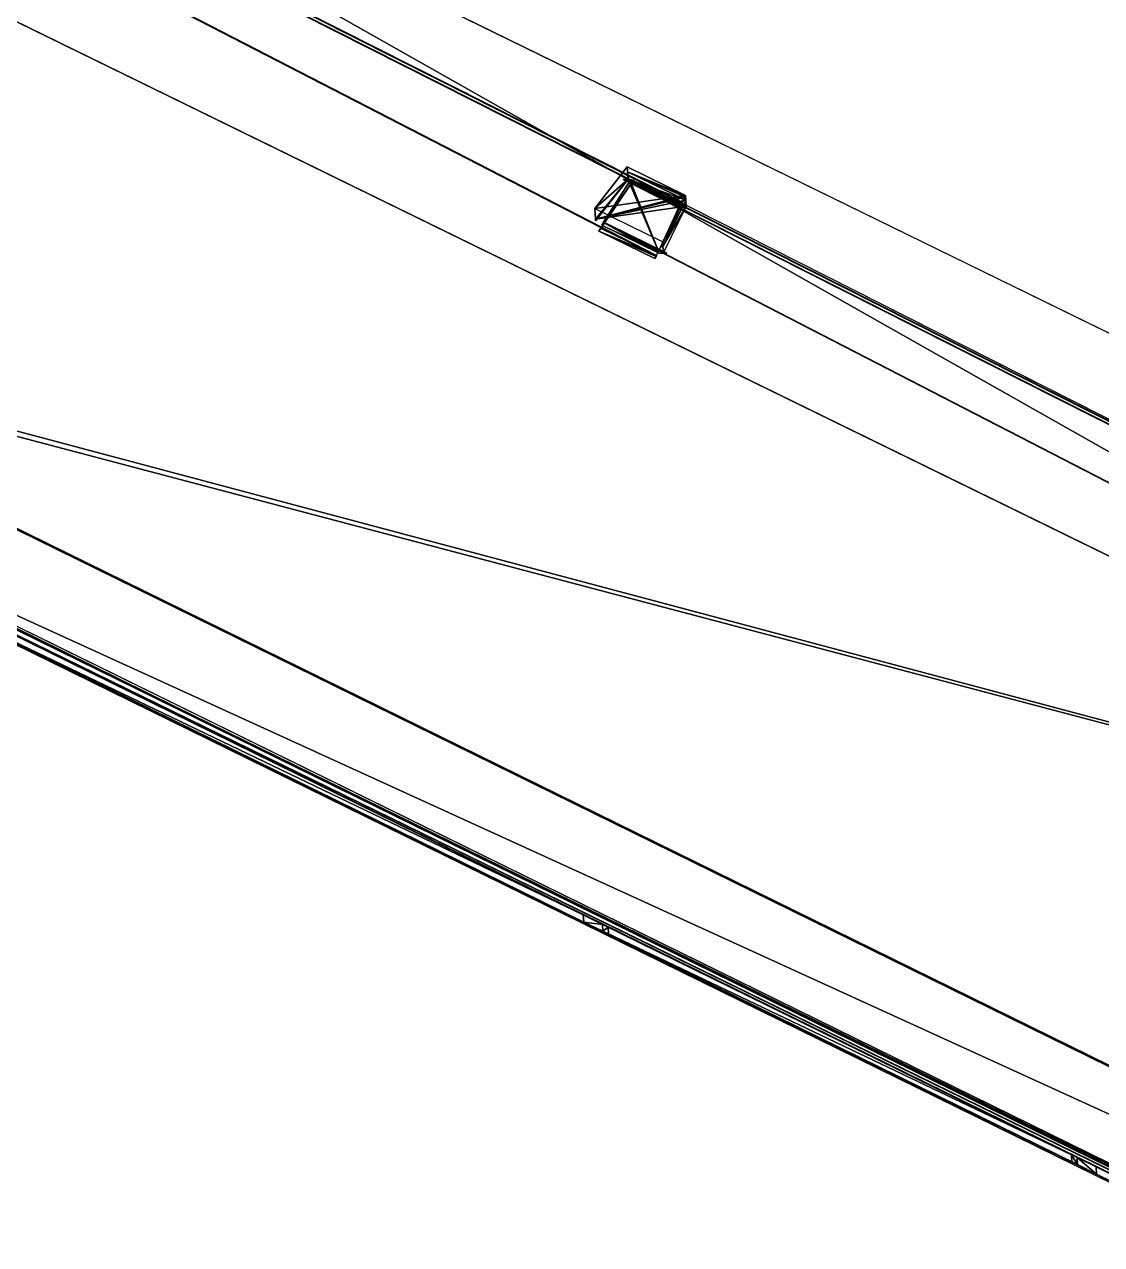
# Model space of a CAD drawing. Extents: x -273 to 66, y -64 to 315.
# Drawn here: x -32.841 to -28.46, y 2.332 to 7.292 of the extents above; entities that cross this region are included whole.
import ezdxf

# ---------------------------------------------------------------- set-up
doc = ezdxf.new("R2010")
doc.units = 0
doc.header["$MEASUREMENT"] = 0
doc.layers.get('0').update_dxf_attribs({"color": 13, "linetype": 'CONTINUOUS'})
doc.layers.add('ANNOTATIONS', color=22, linetype='CONTINUOUS')

# ---------------------------------------------------------------- blocks, each defined once
blk = doc.blocks.new('GROUP4_1')
at = {"color": 0}
for p, q in [((0, 44.39), (-46.33, 44.39)), ((-46.33, 44.39), (-46.33, 0)), ((0, 0), (0, 44.39)), ((-46.33, 0), (0, 0))]:
    blk.add_line(p, q, dxfattribs=at)
mesh = blk.add_polyface(dxfattribs=at)
corners = [(-46.33, 0), (0, 44.39), (-46.33, 44.39), (0, 0)]
mesh.append_faces([[corners[k] for k in face] for face in [(0, 1, 2), (1, 0, 3)]], dxfattribs={"vtx0": -1, "color": 0})
blk = doc.blocks.new('GROUP6_1')
at = {"color": 0}
for p, q in [((0, 0), (0, -8.1875)), ((14.5, 0, 0), (0, 0)), ((14.5, -8.1875, 0), (14.5, 0, 0)), ((0, -8.1875), (14.5, -8.1875, 0))]:
    blk.add_line(p, q, dxfattribs=at)
mesh = blk.add_polyface(dxfattribs=at)
corners = [(14.5, -8.1875, 0), (0, 0), (0, -8.1875), (14.5, 0, 0)]
mesh.append_faces([[corners[k] for k in face] for face in [(0, 1, 2), (1, 0, 3)]], dxfattribs={"vtx0": -1, "color": 0})
blk = doc.blocks.new('HOUSE')
at = {"color": 0}
for p, q in [((-204.11, 566.53, -72.03), (-484.99, 566.01, -72.14)), ((-493.67, 561.21, -112.42), (-216.53, 557.94, -112.42)), ((-376.6, 560.02, -75.51), (-464.4, 560.95, -76.1)), ((-464.19, 560.84, -106.81), (-380.73, 559.95, -106.95)), ((-375.69, 559.62, -121.91), (-382.06, 555.27, -121.91)), ((-382.06, 555.27, -194.49), (-375.69, 559.62, -194.49)), ((-381.15, 559.62, -111.98), (-382.06, 555.27, -111.98)), ((-382.06, 555.27, -194.49), (-381.15, 559.62, -194.49)), ((-381.22, 559.85, -72.74), (-381.76, 559.85, -72.74)), ((-381.76, 559.85, -72.74), (-381.61, 559.84, -79.87)), ((-380.97, 560.08, -72.05), (-381.68, 555.04, -72.02)), ((-381.67, 555.61, -72.58), (-381.2, 559.85, -72.6)), ((-381.67, 555.61, -72.58), (-381.2, 559.85, -72.74)), ((-381.67, 555.61, -72.58), (-381.2, 559.85, -72.74)), ((-381.67, 555.61, -72.58), (-381.2, 559.85, -72.74)), ((-381.22, 559.85, -72.74), (-381.61, 559.84, -79.87)), ((-381.22, 559.85, -72.74), (-381.61, 559.84, -79.87)), ((-381.22, 559.85, -72.74), (-381.61, 559.84, -79.87)), ((-381.61, 559.84, -79.87), (-381.58, 559.83, -83.59)), ((-381.61, 559.84, -79.87), (-381.53, 559.83, -83.53)), ((-381.53, 559.83, -83.53), (-376.06, 559.94, -83.49)), ((-381.53, 559.83, -83.53), (-381.04, 559.72, -107.36)), ((-380.93, 559.7, -112.42), (-381.4, 555.46, -112.39)), ((-381.2, 559.85, -72.44), (-381.22, 559.85, -72.74)), ((-381.2, 559.85, -72.74), (-381.22, 559.85, -72.74)), ((-381.2, 559.85, -72.74), (-381.22, 559.85, -72.74)), ((-381.2, 559.85, -72.44), (-381.22, 559.85, -72.74)), ((-381.2, 559.85, -72.74), (-381.22, 559.85, -72.74)), ((-381.2, 559.85, -72.44), (-381.22, 559.85, -72.74)), ((-381.2, 559.85, -72.74), (-376.13, 559.98, -72.7)), ((-381.01, 559.85, -72.74), (-381.2, 559.85, -72.44)), ((-381.01, 559.85, -72.74), (-381.2, 559.85, -72.74)), ((-381.18, 559.84, -75.79), (-381.2, 559.85, -72.74)), ((-381.01, 559.85, -72.74), (-381.2, 559.85, -72.74)), ((-381.2, 559.85, -72.74), (-381.2, 559.85, -72.6)), ((-381.2, 559.85, -72.6), (-381.2, 559.85, -72.44)), ((-381.01, 559.85, -72.74), (-381.2, 559.85, -72.44)), ((-381.01, 559.85, -72.74), (-381.2, 559.85, -72.74)), ((-381.2, 559.85, -72.74), (-381.2, 559.85, -72.6)), ((-381.2, 559.85, -72.6), (-381.2, 559.85, -72.44)), ((-381.2, 559.85, -72.44), (-293.24, 558.92, -71.85)), ((-381.18, 559.84, -75.79), (-381.2, 559.85, -72.74)), ((-381.2, 559.85, -72.74), (-381.2, 559.85, -72.6)), ((-381.2, 559.85, -72.6), (-381.2, 559.85, -72.44)), ((-381.2, 559.85, -72.74), (-381.2, 559.85, -72.6)), ((-381.18, 559.84, -75.79), (-381.2, 559.85, -72.74)), ((-376.41, 555.74, -72.68), (-381.2, 559.85, -72.74)), ((-381.2, 559.85, -72.74), (-381.2, 559.85, -72.6)), ((-381.2, 559.85, -72.6), (-381.2, 559.85, -72.44)), ((-381.18, 559.84, -75.79), (-381.2, 559.85, -72.74)), ((-376.41, 555.74, -72.68), (-381.2, 559.85, -72.74)), ((-381.01, 559.85, -72.74), (-381.2, 559.85, -72.74)), ((-376.37, 559.81, -83.19), (-381.18, 559.84, -75.79)), ((-381.18, 559.84, -76.1), (-380.97, 559.72, -106.81)), ((-381.18, 559.84, -75.79), (-381.18, 559.84, -76.1)), ((-376.37, 559.81, -83.19), (-381.18, 559.84, -75.79)), ((-381.18, 559.84, -76.1), (-376.37, 559.81, -83.5)), ((-293.37, 558.91, -75.51), (-381.18, 559.84, -76.1)), ((-381.18, 559.84, -75.79), (-381.18, 559.84, -76.1)), ((-381.18, 559.84, -76.1), (-380.97, 559.72, -106.81)), ((-381.18, 559.84, -76.1), (-376.37, 559.81, -83.5)), ((-381.18, 559.84, -75.79), (-381.18, 559.84, -76.1)), ((-381.18, 559.84, -76.1), (-380.97, 559.72, -106.81)), ((-381.18, 559.84, -75.79), (-381.18, 559.84, -76.1)), ((-375.69, 559.62, -111.98), (-381.15, 559.62, -111.98)), ((-375.69, 559.62, -162.19), (-381.15, 559.62, -162.19)), ((-381.15, 559.62, -162.19), (-381.15, 559.62, -111.98)), ((-375.69, 559.62, -162.19), (-381.15, 559.62, -162.19)), ((-381.15, 559.62, -162.19), (-375.69, 559.62, -162.55)), ((-381.15, 559.62, -194.25), (-375.69, 559.62, -194.16)), ((-381.15, 559.62, -194.25), (-381.15, 559.62, -162.19)), ((-381.15, 559.62, -162.19), (-375.69, 559.62, -162.55)), ((-381.15, 559.62, -162.19), (-381.15, 559.62, -111.98)), ((-381.15, 559.62, -194.25), (-381.15, 559.62, -162.19)), ((-381.15, 559.62, -194.49), (-381.15, 559.62, -194.25)), ((-380.97, 559.72, -107.36), (-381.04, 559.72, -107.36)), ((-376.44, 559.85, -72.71), (-381.01, 559.85, -72.74)), ((-376.39, 559.83, -79.84), (-381.01, 559.85, -72.74)), ((-376.39, 559.83, -79.84), (-381.01, 559.85, -72.74)), ((-376.44, 559.85, -72.71), (-381.01, 559.85, -72.74)), ((-376.57, 560.03, -72.02), (-380.97, 560.08, -72.05)), ((-380.96, 560.07, -74.47), (-380.97, 560.08, -72.05)), ((-380.97, 559.72, -106.81), (-380.97, 559.72, -107.36)), ((-380.97, 559.72, -107.36), (-380.94, 559.71, -111.16)), ((-380.97, 559.72, -106.81), (-380.97, 559.72, -107.36)), ((-380.97, 559.72, -107.36), (-380.94, 559.71, -111.16)), ((-380.97, 559.72, -106.81), (-380.97, 559.72, -107.36)), ((-380.97, 559.72, -107.36), (-380.94, 559.71, -111.16)), ((-380.97, 559.72, -106.81), (-380.97, 559.72, -107.36)), ((-380.97, 559.72, -106.81), (-297.51, 558.84, -106.95)), ((-380.92, 560.06, -79.31), (-380.96, 560.07, -74.47)), ((-378.02, 560.04, -74.45), (-380.96, 560.07, -74.47)), ((-380.94, 559.71, -111.16), (-380.94, 559.7, -111.72)), ((-380.94, 559.7, -111.72), (-376.18, 559.71, -111.68)), ((-380.94, 559.71, -111.16), (-380.94, 559.7, -111.72)), ((-380.94, 559.71, -111.16), (-380.94, 559.7, -111.72)), ((-380.93, 559.7, -112.39), (-380.94, 559.7, -111.72)), ((-380.93, 559.7, -112.39), (-380.93, 559.7, -112.42)), ((-380.7, 559.93, -111.86), (-380.73, 559.95, -106.95)), ((-380.7, 559.93, -111.86), (-380.73, 559.95, -106.95)), ((-380.7, 559.93, -112.14), (-376.19, 559.88, -112.11)), ((-380.7, 559.93, -111.87), (-380.7, 559.93, -112.14)), ((-380.7, 559.93, -111.86), (-380.7, 559.93, -111.87)), ((-380.7, 559.93, -111.86), (-380.7, 559.93, -111.86)), ((-376.45, 560.02, -74.44), (-378.02, 560.04, -74.45)), ((-376.44, 560.02, -75.26), (-376.6, 560.02, -75.51)), ((-376.44, 560.02, -75.51), (-376.6, 560.02, -75.51)), ((-376.44, 560.02, -75.26), (-376.6, 560.02, -75.51)), ((-376.44, 560.02, -75.51), (-376.6, 560.02, -75.51)), ((-376.47, 560.03, -71.85), (-376.57, 560.03, -72.02)), ((-376.47, 560.03, -72.02), (-376.57, 560.03, -72.02)), ((-376.47, 560.03, -72.02), (-376.57, 560.03, -72.02)), ((-376.47, 560.03, -71.85), (-376.57, 560.03, -72.02)), ((-376.47, 560.03, -72.02), (-376.57, 560.03, -72.02)), ((-376.53, 559.98, -72.72), (-376.41, 555.74, -72.68)), ((-376.47, 560.03, -72.02), (-376.42, 555.05, -71.98)), ((-376.47, 560.03, -72.02), (-376.45, 560.02, -74.44)), ((-376.47, 560.03, -71.85), (-376.47, 560.03, -72.02)), ((-376.47, 560.03, -72.02), (-376.45, 560.02, -74.44)), ((-376.45, 560.02, -74.44), (-376.44, 560.02, -75.26)), ((-376.44, 560.02, -75.26), (-376.44, 560.02, -75.51)), ((-376.39, 559.83, -79.84), (-376.44, 559.85, -72.71)), ((-376.44, 559.85, -72.71), (-376.41, 555.74, -72.68)), ((-376.37, 559.81, -83.19), (-376.39, 559.83, -79.84)), ((-376.37, 559.81, -83.5), (-376.37, 559.81, -83.19)), ((-376.18, 559.71, -111.68), (-376.37, 559.81, -83.5)), ((-376.19, 559.88, -111.83), (-376.19, 559.88, -111.82)), ((-376.19, 559.88, -112.11), (-376.19, 559.88, -111.83)), ((-376.13, 559.98, -72.7), (-376.06, 559.94, -83.49)), ((-375.69, 559.62, -162.55), (-375.69, 555.27, -162.2)), ((-375.69, 555.27, -162.55), (-375.69, 559.62, -162.55)), ((-375.69, 559.62, -121.91), (-375.69, 559.62, -111.98)), ((-375.69, 555.27, -162.55), (-375.69, 559.62, -162.55)), ((-375.69, 555.27, -194.25), (-375.69, 559.62, -194.16)), ((-375.69, 559.62, -194.16), (-375.69, 559.62, -182.22)), ((-375.69, 559.62, -182.22), (-375.69, 559.62, -162.55)), ((-375.69, 559.62, -162.55), (-375.69, 559.62, -162.19)), ((-375.69, 559.62, -194.49), (-375.69, 559.62, -194.16)), ((-375.69, 559.62, -194.16), (-375.69, 559.62, -182.22)), ((-375.69, 559.62, -182.22), (-375.69, 559.62, -162.55)), ((-375.69, 559.62, -162.55), (-375.69, 559.62, -162.19)), ((-375.69, 559.62, -121.91), (-375.69, 555.27, -121.91)), ((-375.69, 559.62, -162.55), (-375.69, 555.27, -162.2)), ((-375.69, 559.62, -162.55), (-375.69, 559.62, -162.19)), ((-375.69, 559.62, -182.22), (-375.69, 559.62, -162.55)), ((-375.69, 559.62, -194.16), (-375.69, 559.62, -182.22)), ((-464.66, 556.6, -106.26), (-376.19, 554.92, -105.66)), ((-376.15, 554.9, -111.8), (-464.62, 556.57, -112.39)), ((-381.67, 555.61, -72.58), (-376.41, 555.74, -72.68)), ((-381.67, 555.61, -72.58), (-376.31, 555.61, -72.54)), ((-381.4, 555.46, -112.39), (-381.44, 555.48, -106.26)), ((-381.4, 555.46, -112.39), (-381.44, 555.48, -106.26)), ((-381.44, 555.48, -106.26), (-292.97, 553.8, -105.66)), ((-381.4, 555.46, -112.39), (-381.44, 555.48, -106.26)), ((-380.82, 555.46, -112.15), (-381.4, 555.46, -112.39)), ((-292.93, 553.78, -111.8), (-381.4, 555.46, -112.39)), ((-375.46, 555.46, -112.12), (-380.82, 555.46, -112.15)), ((-376.31, 555.61, -72.54), (-375.46, 555.46, -112.12)), ((-382.06, 555.27, -194.49), (-375.69, 555.27, -194.49)), ((-382.06, 555.27, -121.91), (-382.06, 555.27, -123.4)), ((-382.06, 555.27, -123.4), (-382.06, 555.27, -194.49)), ((-382.06, 555.27, -123.4), (-382.06, 555.27, -194.49)), ((-382.06, 555.27, -121.91), (-382.06, 555.27, -123.4)), ((-382.06, 555.27, -111.98), (-382.06, 555.27, -121.91)), ((-381.68, 555.04, -72.02), (-381.69, 555.05, -71.67)), ((-376.42, 555.05, -71.98), (-381.69, 555.05, -71.67)), ((-381.68, 555.04, -72.02), (-381.69, 555.05, -71.67)), ((-381.41, 554.89, -111.83), (-381.68, 555.04, -72.02)), ((-376.15, 554.9, -111.8), (-381.41, 554.89, -111.83)), ((-376.42, 555.05, -71.98), (-376.22, 554.94, -101.12)), ((-376.22, 554.94, -101.12), (-376.19, 554.92, -105.66)), ((-376.19, 554.92, -105.66), (-376.15, 554.9, -111.8)), ((-376.19, 554.92, -105.66), (-376.15, 554.9, -111.8)), ((-376.15, 554.9, -111.8), (-376.15, 554.9, -111.8)), ((-375.69, 555.27, -194.49), (-375.69, 555.27, -194.25)), ((-375.69, 555.27, -162.55), (-375.69, 555.27, -162.2)), ((-375.69, 555.27, -162.2), (-375.69, 555.27, -121.91)), ((-375.69, 555.15, -194.25), (-375.69, 555.27, -194.25)), ((-375.69, 555.27, -162.55), (-375.69, 555.27, -162.2)), ((-375.69, 555.27, -162.2), (-375.69, 555.15, -162.19)), ((-375.69, 555.15, -162.19), (-375.69, 555.15, -194.25)), ((-492.54, 549.13, -72.06), (-202.78, 549.67, -71.94)), ((-505.4, 511.59, -0.4), (-181.15, 511.59, -0.4)), ((-505.4, 511.59, -0.4), (-181.15, 511.59, -0.4)), ((-181.15, 511.59, -8.11), (-493.67, 511.59, -8.11)), ((-181.15, 511.59, -8.11), (-493.67, 511.59, -8.11)), ((-209.09, 502.77, -112.42), (-490.67, 502.77, -112.42)), ((-490.67, 502.77, -8.11), (-172.73, 502.77, -8.11)), ((-209.09, 502.77, -112.42), (-490.67, 502.77, -112.42)), ((-490.67, 502.77, -8.11), (-172.73, 502.77, -8.11)), ((-209.09, 502.77, -112.42), (-490.67, 502.77, -112.42)), ((-357.46, 502.77, -69.42), (-309.28, 502.77, -69.42)), ((-357.46, 502.77, -19.61), (-357.46, 502.77, -69.42)), ((-309.28, 502.77, -19.61), (-357.46, 502.77, -19.61)), ((-357.46, 502.77, -19.61), (-357.46, 502.77, -69.42)), ((-357.46, 502.77, -69.42), (-309.28, 502.77, -69.42)), ((-309.28, 502.77, -19.61), (-357.46, 502.77, -19.61)), ((-355.67, 502.77, -21.53), (-311.07, 502.77, -21.53)), ((-355.67, 502.77, -67.5), (-355.67, 502.77, -21.53)), ((-311.07, 502.77, -67.5), (-355.67, 502.77, -67.5)), ((-311.07, 502.77, -67.5), (-355.67, 502.77, -67.5)), ((-355.67, 502.77, -67.5), (-355.67, 502.77, -21.53)), ((-355.67, 502.77, -21.53), (-311.07, 502.77, -21.53)), ((-311.07, 502.77, -21.53), (-311.07, 502.77, -67.5)), ((-311.07, 502.77, -21.53), (-311.07, 502.77, -67.5)), ((-309.28, 502.77, -69.42), (-309.28, 502.77, -19.61)), ((-309.28, 502.77, -69.42), (-309.28, 502.77, -19.61))]:
    blk.add_line(p, q, dxfattribs=at)
at = {"color": 17}
for p, q in [((-464.43, 560.97, -72.44), (-376.47, 560.03, -71.85)), ((-464.16, 560.82, -111.72), (-380.7, 559.93, -111.86)), ((-381.69, 555.05, -71.67), (-380.97, 560.08, -72.05)), ((-381.61, 559.84, -79.87), (-381.2, 559.85, -72.74)), ((-381.61, 559.84, -79.87), (-381.2, 559.85, -72.74)), ((-381.61, 559.84, -79.87), (-381.2, 559.85, -72.74)), ((-381.18, 559.84, -76.1), (-381.53, 559.83, -83.53)), ((-381.18, 559.84, -76.1), (-381.53, 559.83, -83.53)), ((-381.15, 559.62, -162.19), (-381.15, 559.67, -111.95)), ((-380.94, 559.7, -111.72), (-297.47, 558.82, -111.86)), ((-378.02, 560.04, -74.45), (-380.92, 560.06, -79.31)), ((-376.6, 560.02, -75.51), (-380.9, 560.04, -82.72)), ((-380.73, 559.95, -106.95), (-380.9, 560.04, -82.72)), ((-376.57, 560.03, -72.02), (-378.02, 560.04, -74.45)), ((-376.57, 560.03, -72.02), (-378.02, 560.04, -74.45)), ((-376.19, 559.88, -111.82), (-376.44, 560.02, -75.51)), ((-375.69, 559.62, -162.19), (-375.69, 559.62, -121.91)), ((-375.69, 559.62, -162.19), (-375.69, 559.62, -121.91)), ((-375.69, 559.62, -162.19), (-375.69, 559.62, -121.91)), ((-381.44, 555.48, -106.26), (-381.67, 555.61, -72.58)), ((-381.44, 555.48, -106.26), (-381.67, 555.61, -72.58)), ((-375.69, 555.27, -194.25), (-375.69, 555.27, -162.55)), ((-375.69, 555.27, -194.25), (-375.69, 555.27, -162.55))]:
    blk.add_line(p, q, dxfattribs=at)
at = {"color": 47}
blk.add_line((-209.09, 502.77, -136.67), (-493.67, 502.77, -136.67), dxfattribs=at)
at = {"layer": 'ANNOTATIONS', "color": 0, "extrusion": (-1.36555e-08, 1, 1.02343e-07), "yscale": 1.009999999999996, "zscale": 0.7819420000000051}
blk.add_blockref('GROUP6_1', (381.24, -112.98, 502.77), dxfattribs=at)
at = {"layer": 'ANNOTATIONS', "color": 9, "extrusion": (-2.58098e-08, 1, 1.36432e-17), "xscale": 0.9400000000000001, "yscale": 1.01, "zscale": 0.7819420000000011}
blk.add_blockref('GROUP4_1', (355.14, -66.93, 502.77), dxfattribs=at)
at = {"color": 0}
mesh = blk.add_polyface(dxfattribs=at)
corners = [(-173.44, 622.68, -112.42), (-174.4, 578.49, -112.42), (-193.95, 622.68, -112.42), (-174.11, 580.83, -112.42), (-169.73, 580.83, -112.42), (-89.94, 622.68, -112.42), (-151.71, 580.83, -112.42), (-111.09, 580.83, -112.42), (-92.94, 580.83, -112.42), (-89.94, 619.79, -112.42), (-89.94, 580.83, -112.42), (-216.53, 557.94, -112.42), (-216.53, 623.42, -112.42), (-209.09, 502.77, -112.42), (-174.4, 502.77, -112.42), (-493.67, 502.77, -112.42), (-493.67, 561.21, -112.42), (-490.67, 502.77, -112.42)]
mesh.append_faces([[corners[k] for k in face] for face in [(8, 9, 10), (2, 11, 12), (11, 15, 16)]], dxfattribs={"vtx0": -1, "color": 0})
mesh.append_faces([[corners[k] for k in face] for face in [(0, 1, 2), (1, 0, 3), (3, 0, 4), (4, 5, 6), (6, 5, 7), (7, 5, 8), (13, 2, 14), (14, 2, 1), (15, 11, 17), (17, 11, 13)]], dxfattribs={"vtx0": -1, "vtx1": -1, "color": 0})
mesh.append_faces([[corners[k] for k in face] for face in [(11, 2, 13)]], dxfattribs={"vtx0": -1, "vtx1": -1, "vtx2": -1, "color": 0})
mesh.append_faces([[corners[k] for k in face] for face in [(4, 0, 5), (8, 5, 9)]], dxfattribs={"vtx0": -1, "vtx2": -1, "color": 0})
mesh = blk.add_polyface(dxfattribs=at)
corners = [(-172.73, 580.83, -8.11), (-172.73, 578.49, -8.11), (-181.15, 580.83, -8.11), (-493.67, 511.59, -8.11), (-490.67, 502.77, -8.11), (-493.67, 502.77, -8.11), (-181.15, 511.59, -8.11), (-172.73, 502.77, -8.11)]
mesh.append_faces([[corners[k] for k in face] for face in [(3, 4, 5)]], dxfattribs={"vtx0": -1, "color": 0})
mesh.append_faces([[corners[k] for k in face] for face in [(4, 6, 7), (7, 2, 1)]], dxfattribs={"vtx0": -1, "vtx1": -1, "color": 0})
mesh.append_faces([[corners[k] for k in face] for face in [(4, 3, 6), (7, 6, 2)]], dxfattribs={"vtx0": -1, "vtx2": -1, "color": 0})
mesh.append_faces([[corners[k] for k in face] for face in [(0, 1, 2)]], dxfattribs={"vtx1": -1, "color": 0})
at = {"color": 17}
mesh = blk.add_polyface(dxfattribs=at)
corners = [(-492.54, 549.13, -72.06), (-484.99, 566.01, -72.14), (-493.87, 565.99, -72.14), (-202.78, 549.67, -71.94), (-204.11, 566.53, -72.03)]
mesh.append_faces([[corners[k] for k in face] for face in [(0, 1, 2), (1, 3, 4)]], dxfattribs={"vtx0": -1, "color": 17})
mesh.append_faces([[corners[k] for k in face] for face in [(1, 0, 3)]], dxfattribs={"vtx0": -1, "vtx2": -1, "color": 17})
mesh = blk.add_polyface(dxfattribs=at)
corners = [(-376.47, 560.03, -71.85), (-376.57, 560.03, -72.02), (-464.43, 560.97, -72.44), (-464.41, 560.96, -75.79), (-376.6, 560.02, -75.51), (-464.4, 560.95, -76.1), (-464.43, 560.97, -72.74), (-376.44, 560.02, -75.26), (-376.45, 560.02, -74.44), (-376.47, 560.03, -72.02), (-464.43, 560.97, -72.6)]
mesh.append_faces([[corners[k] for k in face] for face in [(3, 4, 5)]], dxfattribs={"vtx0": -1, "color": 17})
mesh.append_faces([[corners[k] for k in face] for face in [(4, 6, 7), (7, 6, 8), (8, 6, 9), (9, 6, 1)]], dxfattribs={"vtx0": -1, "vtx1": -1, "color": 17})
mesh.append_faces([[corners[k] for k in face] for face in [(4, 3, 6), (1, 6, 10), (1, 10, 2)]], dxfattribs={"vtx0": -1, "vtx2": -1, "color": 17})
mesh.append_faces([[corners[k] for k in face] for face in [(0, 1, 2)]], dxfattribs={"vtx1": -1, "color": 17})
mesh = blk.add_polyface(dxfattribs=at)
corners = [(-464.16, 560.82, -111.72), (-380.73, 559.95, -106.95), (-380.7, 559.93, -111.86), (-464.16, 560.82, -111.16), (-464.19, 560.84, -107.36), (-464.19, 560.84, -106.81)]
mesh.append_faces([[corners[k] for k in face] for face in [(0, 1, 2), (1, 4, 5)]], dxfattribs={"vtx0": -1, "color": 17})
mesh.append_faces([[corners[k] for k in face] for face in [(1, 0, 3), (1, 3, 4)]], dxfattribs={"vtx0": -1, "vtx2": -1, "color": 17})
at = {"color": 0}
mesh = blk.add_polyface(dxfattribs=at)
corners = [(-375.69, 559.62, -194.16), (-382.06, 555.27, -194.49), (-375.69, 559.62, -194.49), (-382.06, 555.27, -123.4), (-375.69, 559.62, -182.22), (-375.69, 559.62, -162.55), (-375.69, 559.62, -162.19), (-375.69, 559.62, -121.91), (-382.06, 555.27, -121.91)]
mesh.append_faces([[corners[k] for k in face] for face in [(0, 1, 2), (3, 7, 8)]], dxfattribs={"vtx0": -1, "color": 0})
mesh.append_faces([[corners[k] for k in face] for face in [(1, 0, 3)]], dxfattribs={"vtx0": -1, "vtx1": -1, "color": 0})
mesh.append_faces([[corners[k] for k in face] for face in [(3, 0, 4), (3, 4, 5), (3, 5, 6), (3, 6, 7)]], dxfattribs={"vtx0": -1, "vtx2": -1, "color": 0})
at = {"color": 17}
mesh = blk.add_polyface(dxfattribs=at)
corners = [(-381.15, 559.62, -111.98), (-382.06, 555.27, -121.91), (-382.06, 555.27, -111.98), (-382.06, 555.27, -123.4), (-382.06, 555.27, -194.49), (-381.15, 559.62, -194.49), (-381.15, 559.62, -162.19), (-381.15, 559.62, -194.25)]
mesh.append_faces([[corners[k] for k in face] for face in [(0, 1, 2), (5, 6, 7)]], dxfattribs={"vtx0": -1, "color": 17})
mesh.append_faces([[corners[k] for k in face] for face in [(1, 0, 3), (3, 0, 4), (4, 0, 5)]], dxfattribs={"vtx0": -1, "vtx1": -1, "color": 17})
mesh.append_faces([[corners[k] for k in face] for face in [(5, 0, 6)]], dxfattribs={"vtx0": -1, "vtx2": -1, "color": 17})
at = {"color": 0}
mesh = blk.add_polyface(dxfattribs=at)
corners = [(-381.22, 559.85, -72.74), (-381.61, 559.84, -79.87), (-381.76, 559.85, -72.74)]
mesh.append_faces([[corners[k] for k in face] for face in [(0, 1, 2)]], dxfattribs={"color": 0})
mesh = blk.add_polyface(dxfattribs=at)
corners = [(-380.97, 560.08, -72.05), (-381.68, 555.04, -72.02), (-381.69, 555.05, -71.67)]
mesh.append_faces([[corners[k] for k in face] for face in [(0, 1, 2)]], dxfattribs={"color": 0})
mesh = blk.add_polyface(dxfattribs=at)
corners = [(-381.2, 559.85, -72.6), (-381.67, 555.61, -72.58), (-381.2, 559.85, -72.74)]
mesh.append_faces([[corners[k] for k in face] for face in [(0, 1, 2)]], dxfattribs={"color": 0})
mesh = blk.add_polyface(dxfattribs=at)
corners = [(-376.41, 555.74, -72.68), (-381.2, 559.85, -72.74), (-381.67, 555.61, -72.58)]
mesh.append_faces([[corners[k] for k in face] for face in [(0, 1, 2)]], dxfattribs={"color": 0})
mesh = blk.add_polyface(dxfattribs=at)
corners = [(-380.93, 559.7, -112.42), (-381.44, 555.48, -106.26), (-381.4, 555.46, -112.39), (-381.67, 555.61, -72.58), (-380.93, 559.7, -112.39), (-381.18, 559.84, -76.1), (-381.18, 559.84, -75.79), (-381.2, 559.85, -72.74), (-380.94, 559.7, -111.72), (-380.97, 559.72, -107.36), (-380.94, 559.71, -111.16), (-380.97, 559.72, -106.81)]
mesh.append_faces([[corners[k] for k in face] for face in [(0, 1, 2), (3, 6, 7), (9, 8, 10), (5, 9, 11)]], dxfattribs={"vtx0": -1, "color": 0})
mesh.append_faces([[corners[k] for k in face] for face in [(1, 0, 3)]], dxfattribs={"vtx0": -1, "vtx1": -1, "color": 0})
mesh.append_faces([[corners[k] for k in face] for face in [(3, 4, 5), (5, 8, 9)]], dxfattribs={"vtx0": -1, "vtx1": -1, "vtx2": -1, "color": 0})
mesh.append_faces([[corners[k] for k in face] for face in [(3, 0, 4), (3, 5, 6), (5, 4, 8)]], dxfattribs={"vtx0": -1, "vtx2": -1, "color": 0})
mesh = blk.add_polyface(dxfattribs=at)
corners = [(-381.2, 559.85, -72.74), (-381.22, 559.85, -72.74), (-381.61, 559.84, -79.87)]
mesh.append_faces([[corners[k] for k in face] for face in [(0, 1, 2)]], dxfattribs={"color": 0})
mesh = blk.add_polyface(dxfattribs=at)
corners = [(-381.22, 559.85, -72.74), (-381.2, 559.85, -72.74), (-381.61, 559.84, -79.87), (-381.2, 559.85, -72.44), (-381.2, 559.85, -72.6)]
mesh.append_faces([[corners[k] for k in face] for face in [(0, 1, 2), (1, 3, 4)]], dxfattribs={"vtx0": -1, "color": 0})
mesh.append_faces([[corners[k] for k in face] for face in [(1, 0, 3)]], dxfattribs={"vtx0": -1, "vtx2": -1, "color": 0})
at = {"color": 17}
mesh = blk.add_polyface(dxfattribs=at)
corners = [(-381.61, 559.84, -79.87), (-381.18, 559.84, -76.1), (-381.53, 559.83, -83.53), (-381.18, 559.84, -75.79), (-381.2, 559.85, -72.74)]
mesh.append_faces([[corners[k] for k in face] for face in [(0, 1, 2), (3, 0, 4)]], dxfattribs={"vtx0": -1, "color": 17})
mesh.append_faces([[corners[k] for k in face] for face in [(1, 0, 3)]], dxfattribs={"vtx0": -1, "vtx1": -1, "color": 17})
mesh = blk.add_polyface(dxfattribs=at)
corners = [(-381.53, 559.83, -83.53), (-380.97, 559.72, -107.36), (-381.04, 559.72, -107.36), (-380.97, 559.72, -106.81), (-381.18, 559.84, -76.1)]
mesh.append_faces([[corners[k] for k in face] for face in [(0, 1, 2), (3, 0, 4)]], dxfattribs={"vtx0": -1, "color": 17})
mesh.append_faces([[corners[k] for k in face] for face in [(1, 0, 3)]], dxfattribs={"vtx0": -1, "vtx1": -1, "color": 17})
at = {"color": 0}
mesh = blk.add_polyface(dxfattribs=at)
corners = [(-381.2, 559.85, -72.44), (-381.2, 559.85, -72.74), (-381.22, 559.85, -72.74), (-381.2, 559.85, -72.6)]
mesh.append_faces([[corners[k] for k in face] for face in [(0, 1, 2), (1, 0, 3)]], dxfattribs={"vtx0": -1, "color": 0})
at = {"color": 17}
mesh = blk.add_polyface(dxfattribs=at)
corners = [(-381.18, 559.84, -75.79), (-376.39, 559.83, -79.84), (-376.37, 559.81, -83.19), (-381.01, 559.85, -72.74), (-381.2, 559.85, -72.74)]
mesh.append_faces([[corners[k] for k in face] for face in [(0, 1, 2), (3, 0, 4)]], dxfattribs={"vtx0": -1, "color": 17})
mesh.append_faces([[corners[k] for k in face] for face in [(1, 0, 3)]], dxfattribs={"vtx0": -1, "vtx1": -1, "color": 17})
at = {"color": 0}
mesh = blk.add_polyface(dxfattribs=at)
corners = [(-381.2, 559.85, -72.6), (-381.01, 559.85, -72.74), (-381.2, 559.85, -72.74), (-381.2, 559.85, -72.44)]
mesh.append_faces([[corners[k] for k in face] for face in [(0, 1, 2), (1, 0, 3)]], dxfattribs={"vtx0": -1, "color": 0})
at = {"color": 17}
mesh = blk.add_polyface(dxfattribs=at)
corners = [(-293.24, 558.92, -71.85), (-293.34, 558.92, -72.02), (-381.2, 559.85, -72.44), (-381.18, 559.84, -75.79), (-293.37, 558.91, -75.51), (-381.18, 559.84, -76.1), (-381.2, 559.85, -72.74), (-293.22, 558.9, -75.26), (-293.22, 558.91, -74.44), (-293.24, 558.92, -72.02), (-381.2, 559.85, -72.6)]
mesh.append_faces([[corners[k] for k in face] for face in [(3, 4, 5)]], dxfattribs={"vtx0": -1, "color": 17})
mesh.append_faces([[corners[k] for k in face] for face in [(4, 6, 7), (7, 6, 8), (8, 6, 9), (9, 6, 1)]], dxfattribs={"vtx0": -1, "vtx1": -1, "color": 17})
mesh.append_faces([[corners[k] for k in face] for face in [(4, 3, 6), (1, 6, 10), (1, 10, 2)]], dxfattribs={"vtx0": -1, "vtx2": -1, "color": 17})
mesh.append_faces([[corners[k] for k in face] for face in [(0, 1, 2)]], dxfattribs={"vtx1": -1, "color": 17})
at = {"color": 0}
mesh = blk.add_polyface(dxfattribs=at)
corners = [(-376.41, 555.74, -72.68), (-381.01, 559.85, -72.74), (-381.2, 559.85, -72.74), (-376.44, 559.85, -72.71)]
mesh.append_faces([[corners[k] for k in face] for face in [(0, 1, 2), (1, 0, 3)]], dxfattribs={"vtx0": -1, "color": 0})
mesh = blk.add_polyface(dxfattribs=at)
corners = [(-381.18, 559.84, -76.1), (-376.37, 559.81, -83.19), (-376.37, 559.81, -83.5), (-381.18, 559.84, -75.79)]
mesh.append_faces([[corners[k] for k in face] for face in [(0, 1, 2), (1, 0, 3)]], dxfattribs={"vtx0": -1, "color": 0})
at = {"color": 17}
mesh = blk.add_polyface(dxfattribs=at)
corners = [(-380.94, 559.71, -111.16), (-376.18, 559.71, -111.68), (-380.94, 559.7, -111.72), (-376.37, 559.81, -83.5), (-380.97, 559.72, -107.36), (-380.97, 559.72, -106.81), (-381.18, 559.84, -76.1)]
mesh.append_faces([[corners[k] for k in face] for face in [(0, 1, 2), (3, 5, 6)]], dxfattribs={"vtx0": -1, "color": 17})
mesh.append_faces([[corners[k] for k in face] for face in [(1, 0, 3)]], dxfattribs={"vtx0": -1, "vtx1": -1, "color": 17})
mesh.append_faces([[corners[k] for k in face] for face in [(3, 0, 4), (3, 4, 5)]], dxfattribs={"vtx0": -1, "vtx2": -1, "color": 17})
mesh = blk.add_polyface(dxfattribs=at)
corners = [(-381.15, 559.62, -111.98), (-375.69, 559.62, -162.19), (-381.15, 559.62, -162.19), (-375.69, 559.62, -121.91), (-375.69, 559.62, -111.98)]
mesh.append_faces([[corners[k] for k in face] for face in [(0, 1, 2), (3, 0, 4)]], dxfattribs={"vtx0": -1, "color": 17})
mesh.append_faces([[corners[k] for k in face] for face in [(1, 0, 3)]], dxfattribs={"vtx0": -1, "vtx1": -1, "color": 17})
at = {"color": 0}
mesh = blk.add_polyface(dxfattribs=at)
corners = [(-375.69, 559.62, -162.19), (-375.69, 559.62, -162.55), (-381.15, 559.62, -162.19)]
mesh.append_faces([[corners[k] for k in face] for face in [(0, 1, 2)]], dxfattribs={"color": 0})
at = {"color": 17}
mesh = blk.add_polyface(dxfattribs=at)
corners = [(-381.15, 559.62, -162.19), (-375.69, 559.62, -194.16), (-381.15, 559.62, -194.25), (-375.69, 559.62, -182.22), (-375.69, 559.62, -162.55)]
mesh.append_faces([[corners[k] for k in face] for face in [(0, 1, 2), (3, 0, 4)]], dxfattribs={"vtx0": -1, "color": 17})
mesh.append_faces([[corners[k] for k in face] for face in [(1, 0, 3)]], dxfattribs={"vtx0": -1, "vtx1": -1, "color": 17})
mesh = blk.add_polyface(dxfattribs=at)
corners = [(-376.44, 559.85, -72.71), (-376.39, 559.83, -79.84), (-381.01, 559.85, -72.74)]
mesh.append_faces([[corners[k] for k in face] for face in [(0, 1, 2)]], dxfattribs={"color": 17})
mesh = blk.add_polyface(dxfattribs=at)
corners = [(-380.97, 560.08, -72.05), (-378.02, 560.04, -74.45), (-380.96, 560.07, -74.47), (-376.57, 560.03, -72.02)]
mesh.append_faces([[corners[k] for k in face] for face in [(0, 1, 2), (1, 0, 3)]], dxfattribs={"vtx0": -1, "color": 17})
mesh = blk.add_polyface(dxfattribs=at)
corners = [(-380.94, 559.7, -111.72), (-297.51, 558.84, -106.95), (-297.47, 558.82, -111.86), (-380.94, 559.71, -111.16), (-380.97, 559.72, -107.36), (-380.97, 559.72, -106.81)]
mesh.append_faces([[corners[k] for k in face] for face in [(0, 1, 2), (1, 4, 5)]], dxfattribs={"vtx0": -1, "color": 17})
mesh.append_faces([[corners[k] for k in face] for face in [(1, 0, 3), (1, 3, 4)]], dxfattribs={"vtx0": -1, "vtx2": -1, "color": 17})
mesh = blk.add_polyface(dxfattribs=at)
corners = [(-380.7, 559.93, -111.87), (-376.19, 559.88, -112.11), (-380.7, 559.93, -112.14), (-376.19, 559.88, -111.83), (-380.7, 559.93, -111.86), (-380.7, 559.93, -111.86), (-380.73, 559.95, -106.95), (-376.19, 559.88, -111.82), (-376.44, 560.02, -75.51), (-380.9, 560.04, -82.72), (-376.6, 560.02, -75.51)]
mesh.append_faces([[corners[k] for k in face] for face in [(0, 1, 2), (8, 9, 10)]], dxfattribs={"vtx0": -1, "color": 17})
mesh.append_faces([[corners[k] for k in face] for face in [(1, 0, 3), (3, 6, 7), (7, 6, 8)]], dxfattribs={"vtx0": -1, "vtx1": -1, "color": 17})
mesh.append_faces([[corners[k] for k in face] for face in [(3, 0, 4), (3, 4, 5), (3, 5, 6), (8, 6, 9)]], dxfattribs={"vtx0": -1, "vtx2": -1, "color": 17})
mesh = blk.add_polyface(dxfattribs=at)
corners = [(-376.57, 560.03, -72.02), (-376.45, 560.02, -74.44), (-378.02, 560.04, -74.45), (-376.47, 560.03, -72.02)]
mesh.append_faces([[corners[k] for k in face] for face in [(0, 1, 2), (1, 0, 3)]], dxfattribs={"vtx0": -1, "color": 17})
at = {"color": 0}
mesh = blk.add_polyface(dxfattribs=at)
corners = [(-376.44, 560.02, -75.26), (-376.44, 560.02, -75.51), (-376.6, 560.02, -75.51)]
mesh.append_faces([[corners[k] for k in face] for face in [(0, 1, 2)]], dxfattribs={"color": 0})
mesh = blk.add_polyface(dxfattribs=at)
corners = [(-376.47, 560.03, -71.85), (-376.47, 560.03, -72.02), (-376.57, 560.03, -72.02)]
mesh.append_faces([[corners[k] for k in face] for face in [(0, 1, 2)]], dxfattribs={"color": 0})
mesh = blk.add_polyface(dxfattribs=at)
corners = [(-375.69, 559.62, -162.55), (-375.69, 555.27, -162.2), (-375.69, 555.27, -162.55)]
mesh.append_faces([[corners[k] for k in face] for face in [(0, 1, 2)]], dxfattribs={"color": 0})
at = {"color": 17}
mesh = blk.add_polyface(dxfattribs=at)
corners = [(-375.69, 559.62, -194.16), (-375.69, 555.27, -162.55), (-375.69, 555.27, -194.25), (-375.69, 559.62, -162.55), (-375.69, 559.62, -182.22)]
mesh.append_faces([[corners[k] for k in face] for face in [(0, 1, 2), (3, 0, 4)]], dxfattribs={"vtx0": -1, "color": 17})
mesh.append_faces([[corners[k] for k in face] for face in [(1, 0, 3)]], dxfattribs={"vtx0": -1, "vtx1": -1, "color": 17})
mesh = blk.add_polyface(dxfattribs=at)
corners = [(-375.69, 555.27, -162.2), (-375.69, 559.62, -121.91), (-375.69, 555.27, -121.91), (-375.69, 559.62, -162.55), (-375.69, 559.62, -162.19)]
mesh.append_faces([[corners[k] for k in face] for face in [(0, 1, 2), (1, 3, 4)]], dxfattribs={"vtx0": -1, "color": 17})
mesh.append_faces([[corners[k] for k in face] for face in [(1, 0, 3)]], dxfattribs={"vtx0": -1, "vtx2": -1, "color": 17})
at = {"color": 0}
mesh = blk.add_polyface(dxfattribs=at)
corners = [(-376.15, 554.9, -111.8), (-464.66, 556.6, -106.26), (-464.62, 556.57, -112.39), (-376.19, 554.92, -105.66)]
mesh.append_faces([[corners[k] for k in face] for face in [(0, 1, 2), (1, 0, 3)]], dxfattribs={"vtx0": -1, "color": 0})
at = {"color": 17}
mesh = blk.add_polyface(dxfattribs=at)
corners = [(-381.44, 555.48, -106.26), (-380.82, 555.46, -112.15), (-381.4, 555.46, -112.39), (-375.46, 555.46, -112.12), (-376.31, 555.61, -72.54), (-381.67, 555.61, -72.58)]
mesh.append_faces([[corners[k] for k in face] for face in [(0, 1, 2), (4, 0, 5)]], dxfattribs={"vtx0": -1, "color": 17})
mesh.append_faces([[corners[k] for k in face] for face in [(1, 0, 3), (3, 0, 4)]], dxfattribs={"vtx0": -1, "vtx1": -1, "color": 17})
at = {"color": 0}
mesh = blk.add_polyface(dxfattribs=at)
corners = [(-292.93, 553.78, -111.8), (-381.44, 555.48, -106.26), (-381.4, 555.46, -112.39), (-292.97, 553.8, -105.66)]
mesh.append_faces([[corners[k] for k in face] for face in [(0, 1, 2), (1, 0, 3)]], dxfattribs={"vtx0": -1, "color": 0})
mesh = blk.add_polyface(dxfattribs=at)
corners = [(-376.15, 554.9, -111.8), (-381.68, 555.04, -72.02), (-381.41, 554.89, -111.83), (-376.15, 554.9, -111.8), (-376.19, 554.92, -105.66), (-376.22, 554.94, -101.12), (-376.42, 555.05, -71.98), (-381.69, 555.05, -71.67)]
mesh.append_faces([[corners[k] for k in face] for face in [(0, 1, 2), (1, 6, 7)]], dxfattribs={"vtx0": -1, "color": 0})
mesh.append_faces([[corners[k] for k in face] for face in [(1, 0, 3), (1, 3, 4), (1, 4, 5), (1, 5, 6)]], dxfattribs={"vtx0": -1, "vtx2": -1, "color": 0})
mesh = blk.add_polyface(dxfattribs=at)
corners = [(-375.69, 555.27, -194.25), (-375.69, 555.15, -162.19), (-375.69, 555.15, -194.25), (-375.69, 555.27, -162.2), (-375.69, 555.27, -162.55)]
mesh.append_faces([[corners[k] for k in face] for face in [(0, 1, 2), (3, 0, 4)]], dxfattribs={"vtx0": -1, "color": 0})
mesh.append_faces([[corners[k] for k in face] for face in [(1, 0, 3)]], dxfattribs={"vtx0": -1, "vtx1": -1, "color": 0})
at = {"color": 253}
mesh = blk.add_polyface(dxfattribs=at)
corners = [(-505.4, 511.59, -0.4), (-493.67, 511.59, -8.11), (-505.4, 511.59, -8.11), (-181.15, 511.59, -8.11), (-181.15, 511.59, -0.4)]
mesh.append_faces([[corners[k] for k in face] for face in [(0, 1, 2), (3, 0, 4)]], dxfattribs={"vtx0": -1, "color": 253})
mesh.append_faces([[corners[k] for k in face] for face in [(1, 0, 3)]], dxfattribs={"vtx0": -1, "vtx1": -1, "color": 253})
at = {"color": 8}
mesh = blk.add_polyface(dxfattribs=at)
corners = [(-252.7, 388.34, 39.93), (-505.4, 511.59, -0.4), (-505.4, 426.39, 39.93)]
mesh.append_faces([[corners[k] for k in face] for face in [(0, 1, 2)]], dxfattribs={"color": 8})
mesh = blk.add_polyface(dxfattribs=at)
corners = [(-252.7, 388.34, 39.93), (-181.15, 511.59, -0.4), (-505.4, 511.59, -0.4), (-131.34, 455.84, 17.84), (17.3, 388.34, 39.93), (-81.52, 511.59, -0.4), (17.3, 511.59, -0.4)]
mesh.append_faces([[corners[k] for k in face] for face in [(0, 1, 2), (5, 4, 6)]], dxfattribs={"vtx0": -1, "color": 8})
mesh.append_faces([[corners[k] for k in face] for face in [(1, 0, 3), (3, 4, 5)]], dxfattribs={"vtx0": -1, "vtx1": -1, "color": 8})
mesh.append_faces([[corners[k] for k in face] for face in [(3, 0, 4)]], dxfattribs={"vtx0": -1, "vtx2": -1, "color": 8})
at = {"color": 47}
mesh = blk.add_polyface(dxfattribs=at)
corners = [(-493.67, 502.77, -136.67), (-395.74, 502.77, -121.25), (-209.09, 502.77, -136.67), (-493.67, 502.77, -112.42), (-381.24, 502.77, -121.25), (-395.74, 502.77, -112.98), (-381.24, 502.77, -112.98), (-209.09, 502.77, -112.42), (-490.67, 502.77, -112.42)]
mesh.append_faces([[corners[k] for k in face] for face in [(7, 3, 8)]], dxfattribs={"vtx0": -1, "color": 47})
mesh.append_faces([[corners[k] for k in face] for face in [(0, 1, 2), (1, 3, 5), (5, 3, 6)]], dxfattribs={"vtx0": -1, "vtx1": -1, "color": 47})
mesh.append_faces([[corners[k] for k in face] for face in [(7, 6, 3)]], dxfattribs={"vtx0": -1, "vtx1": -1, "vtx2": -1, "color": 47})
mesh.append_faces([[corners[k] for k in face] for face in [(1, 0, 3), (2, 1, 4), (4, 7, 2), (7, 4, 6)]], dxfattribs={"vtx0": -1, "vtx2": -1, "color": 47})
at = {"color": 43}
mesh = blk.add_polyface(dxfattribs=at)
corners = [(-246.25, 502.77, -72.92), (-309.28, 502.77, -69.42), (-246.25, 502.77, -23.11), (-461.71, 502.77, -69.42), (-413.53, 502.77, -69.42), (-357.46, 502.77, -69.42), (-309.28, 502.77, -19.61), (-183.14, 502.77, -23.11), (-490.67, 502.77, -112.42), (-209.09, 502.77, -112.42), (-490.67, 502.77, -8.11), (-174.4, 502.77, -112.42), (-461.71, 502.77, -19.61), (-413.53, 502.77, -19.61), (-357.46, 502.77, -19.61), (-183.14, 502.77, -72.92), (-172.73, 502.77, -8.11)]
mesh.append_faces([[corners[k] for k in face] for face in [(0, 1, 2), (1, 4, 5), (2, 6, 7), (8, 3, 9), (9, 3, 11), (3, 10, 12), (12, 10, 13), (14, 10, 6), (11, 15, 16), (15, 11, 0), (16, 6, 10), (13, 5, 4), (5, 13, 14)]], dxfattribs={"vtx0": -1, "vtx1": -1, "color": 43})
mesh.append_faces([[corners[k] for k in face] for face in [(1, 0, 3), (11, 3, 0), (13, 10, 14), (16, 7, 6)]], dxfattribs={"vtx0": -1, "vtx1": -1, "vtx2": -1, "color": 43})
mesh.append_faces([[corners[k] for k in face] for face in [(1, 3, 4), (2, 1, 6), (3, 8, 10), (16, 15, 7)]], dxfattribs={"vtx0": -1, "vtx2": -1, "color": 43})
at = {"color": 253}
mesh = blk.add_polyface(dxfattribs=at)
corners = [(-357.46, 502.77, -69.42), (-355.67, 502.77, -67.5), (-309.28, 502.77, -69.42), (-357.46, 502.77, -19.61), (-355.67, 502.77, -21.53), (-311.07, 502.77, -21.53), (-311.07, 502.77, -67.5), (-309.28, 502.77, -19.61)]
mesh.append_faces([[corners[k] for k in face] for face in [(0, 1, 2), (1, 3, 4), (4, 3, 5), (2, 6, 7), (6, 2, 1), (7, 5, 3)]], dxfattribs={"vtx0": -1, "vtx1": -1, "color": 253})
mesh.append_faces([[corners[k] for k in face] for face in [(1, 0, 3), (7, 6, 5)]], dxfattribs={"vtx0": -1, "vtx2": -1, "color": 253})
at = {"color": 0}
mesh = blk.add_polyface(dxfattribs=at)
corners = [(-355.67, 502.77, -67.5), (-355.14, 502.77, -66.93), (-311.07, 502.77, -67.5), (-355.67, 502.77, -21.53), (-355.14, 502.77, -22.1), (-311.59, 502.77, -22.1), (-311.59, 502.77, -66.93), (-311.07, 502.77, -21.53)]
mesh.append_faces([[corners[k] for k in face] for face in [(0, 1, 2), (1, 3, 4), (4, 3, 5), (2, 6, 7), (6, 2, 1), (7, 5, 3)]], dxfattribs={"vtx0": -1, "vtx1": -1, "color": 0})
mesh.append_faces([[corners[k] for k in face] for face in [(1, 0, 3), (7, 6, 5)]], dxfattribs={"vtx0": -1, "vtx2": -1, "color": 0})
at = {"color": 8}
mesh = blk.add_polyface(dxfattribs=at)
corners = [(-252.7, 388.34, 39.93), (-505.4, 426.39, 39.93), (-404.71, 370.44, 25.51)]
mesh.append_faces([[corners[k] for k in face] for face in [(0, 1, 2)]], dxfattribs={"color": 8})

msp = doc.modelspace()

# ---------------------------------------------------------------- block references
at = {"color": 0, "extrusion": (0.000762142, -0.012594, 0.99992), "xscale": 0.04822487279999959, "yscale": 0.04822487279999978, "zscale": 0.04822487279999997, "rotation": 333.8344898806029}
msp.add_blockref('HOUSE', (-25.7921, -25.6203, 8.858), dxfattribs=at)

# ---------------------------------------------------------------- meshes
at = {"color": 0}
mesh = msp.add_polyface(dxfattribs=at)
corners = [(-11.1723, 51.3911), (-15.2857, 5.3929), (-15.6208, 62.1668), (-12.5481, 10.5911), (-1.9859, 5.0285), (-5.9667, 40.96), (-0.0307, 30.9266), (6.6056, 21.342), (-17.7059, -21.119), (-19.2898, 73.2322), (-6.7596, -0.1829), (-27.4815, 315.3231), (-25.4301, 130.899), (-25.8572, 119.249), (-24.1735, 142.4889), (-22.0938, 153.9597), (-11.9732, 146.4238), (47.0091, 60.1141), (49.4159, 53.7966), (66.3884, 0.2595), (-11.7553, 75.0548), (-9.4323, 67.3785), (-6.6671, 59.8503), (-3.4689, 52.4955), (-2.869, 49.7266), (-1.9425, 47.0492), (-0.7025, 44.5018), (0.833, 42.1208), (2.6421, 39.9405), (4.6989, 37.9921), (6.9738, 36.3034), (9.4342, 34.8988), (12.0449, 33.7984), (14.7685, 33.0179), (17.5657, 32.5686), (20.3967, 32.4568), (-273.2204, 45.101), (3.0636, -64.3076), (-25.4525, 107.5982), (-24.2181, 96.0059), (-22.1604, 84.5311), (-8.557, -25.9606), (-3.8712, -18.3499), (1.1316, -21.4301), (13.8126, -0.8333), (17.1776, 14.297), (23.42, 26.3375), (-16.073, 122.743), (-16.4903, 106.7151), (-16.5148, 114.7351), (-15.9997, 98.7101), (-15.1666, 130.7117), (-15.0446, 90.7471), (-13.7984, 138.6142), (-13.6282, 82.8531)]
mesh.append_faces([[corners[k] for k in face] for face in [(4, 6, 7), (8, 1, 10), (34, 17, 35), (47, 48, 49)]], dxfattribs={"vtx0": -1, "color": 0})
mesh.append_faces([[corners[k] for k in face] for face in [(0, 1, 2), (1, 0, 3), (3, 0, 4), (2, 8, 9), (12, 11, 14), (14, 11, 15), (15, 11, 16), (17, 11, 18), (20, 17, 21), (21, 17, 22), (22, 17, 23), (23, 17, 24), (24, 17, 25), (25, 17, 26), (26, 17, 27), (27, 17, 28), (28, 17, 29), (29, 17, 30), (30, 17, 31), (31, 17, 32), (32, 17, 33), (33, 17, 34), (36, 8, 37), (38, 36, 13), (37, 44, 19), (48, 47, 50), (50, 51, 52), (52, 53, 54), (54, 16, 20)]], dxfattribs={"vtx0": -1, "vtx1": -1, "color": 0})
mesh.append_faces([[corners[k] for k in face] for face in [(8, 2, 1), (16, 11, 17), (16, 17, 20), (8, 36, 38)]], dxfattribs={"vtx0": -1, "vtx1": -1, "vtx2": -1, "color": 0})
mesh.append_faces([[corners[k] for k in face] for face in [(4, 0, 5), (4, 5, 6), (11, 12, 13), (18, 11, 19), (13, 36, 11), (8, 38, 39), (8, 39, 40), (8, 40, 9), (37, 8, 41), (37, 41, 42), (37, 42, 43), (37, 43, 44), (19, 44, 45), (19, 45, 46), (19, 46, 18), (50, 47, 51), (52, 51, 53), (54, 53, 16)]], dxfattribs={"vtx0": -1, "vtx2": -1, "color": 0})

doc.saveas('drawing.dxf')
